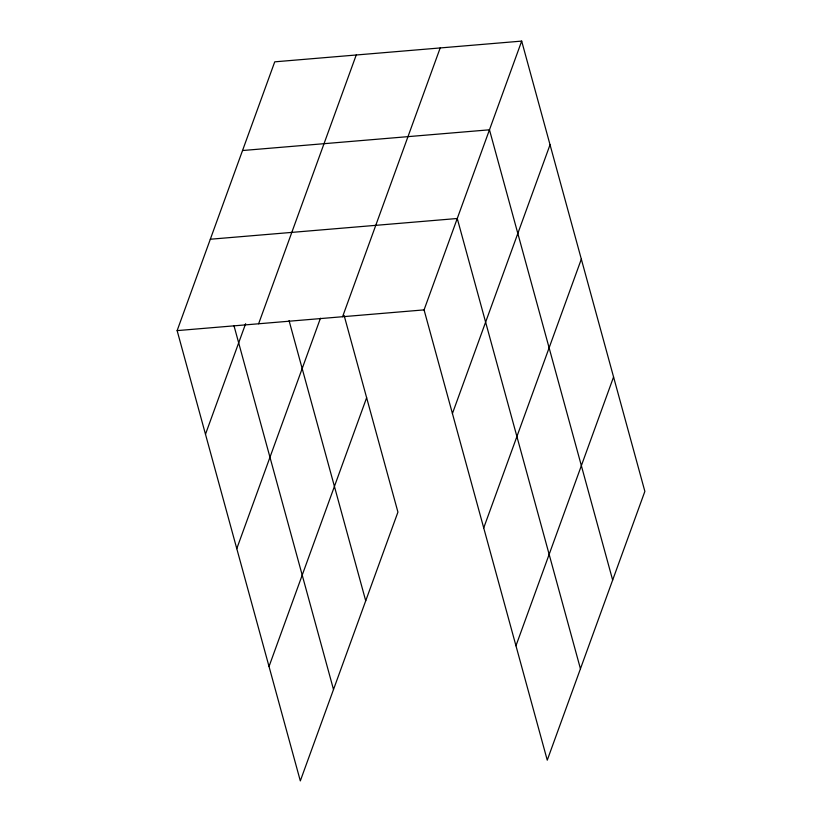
<?xml version="1.0" encoding="UTF-8"?>
<svg xmlns="http://www.w3.org/2000/svg" width="822" height="822" viewBox="0 0 822 822"><rect width="100%" height="100%" fill="white"/><g stroke="black" fill="none" stroke-linecap="round" stroke-linejoin="round"><path stroke-width="1.23" d="M344.13 315.463L397.93 512.116L300.318 780.9L177.131 330.619L274.743 61.835L521.682 41.1L644.869 491.381L547.257 760.165L424.07 309.884L521.682 41.1M205.49 434.252L245.634 323.693M258.622 323.776L356.234 54.992M236.777 548.654L320.457 318.217M342.579 316.727L440.191 47.943M269.02 666.508L366.633 397.725M452.429 413.528L550.041 144.744M483.716 527.919L581.329 259.136M515.959 645.773L613.572 376.99M242.531 150.529L489.47 129.804L612.657 580.085M210.319 239.233L457.258 218.498L580.445 668.779M177.131 330.619L424.07 309.884M289.056 320.59L365.718 600.81M233.951 325.594L333.506 689.514"/></g></svg>
